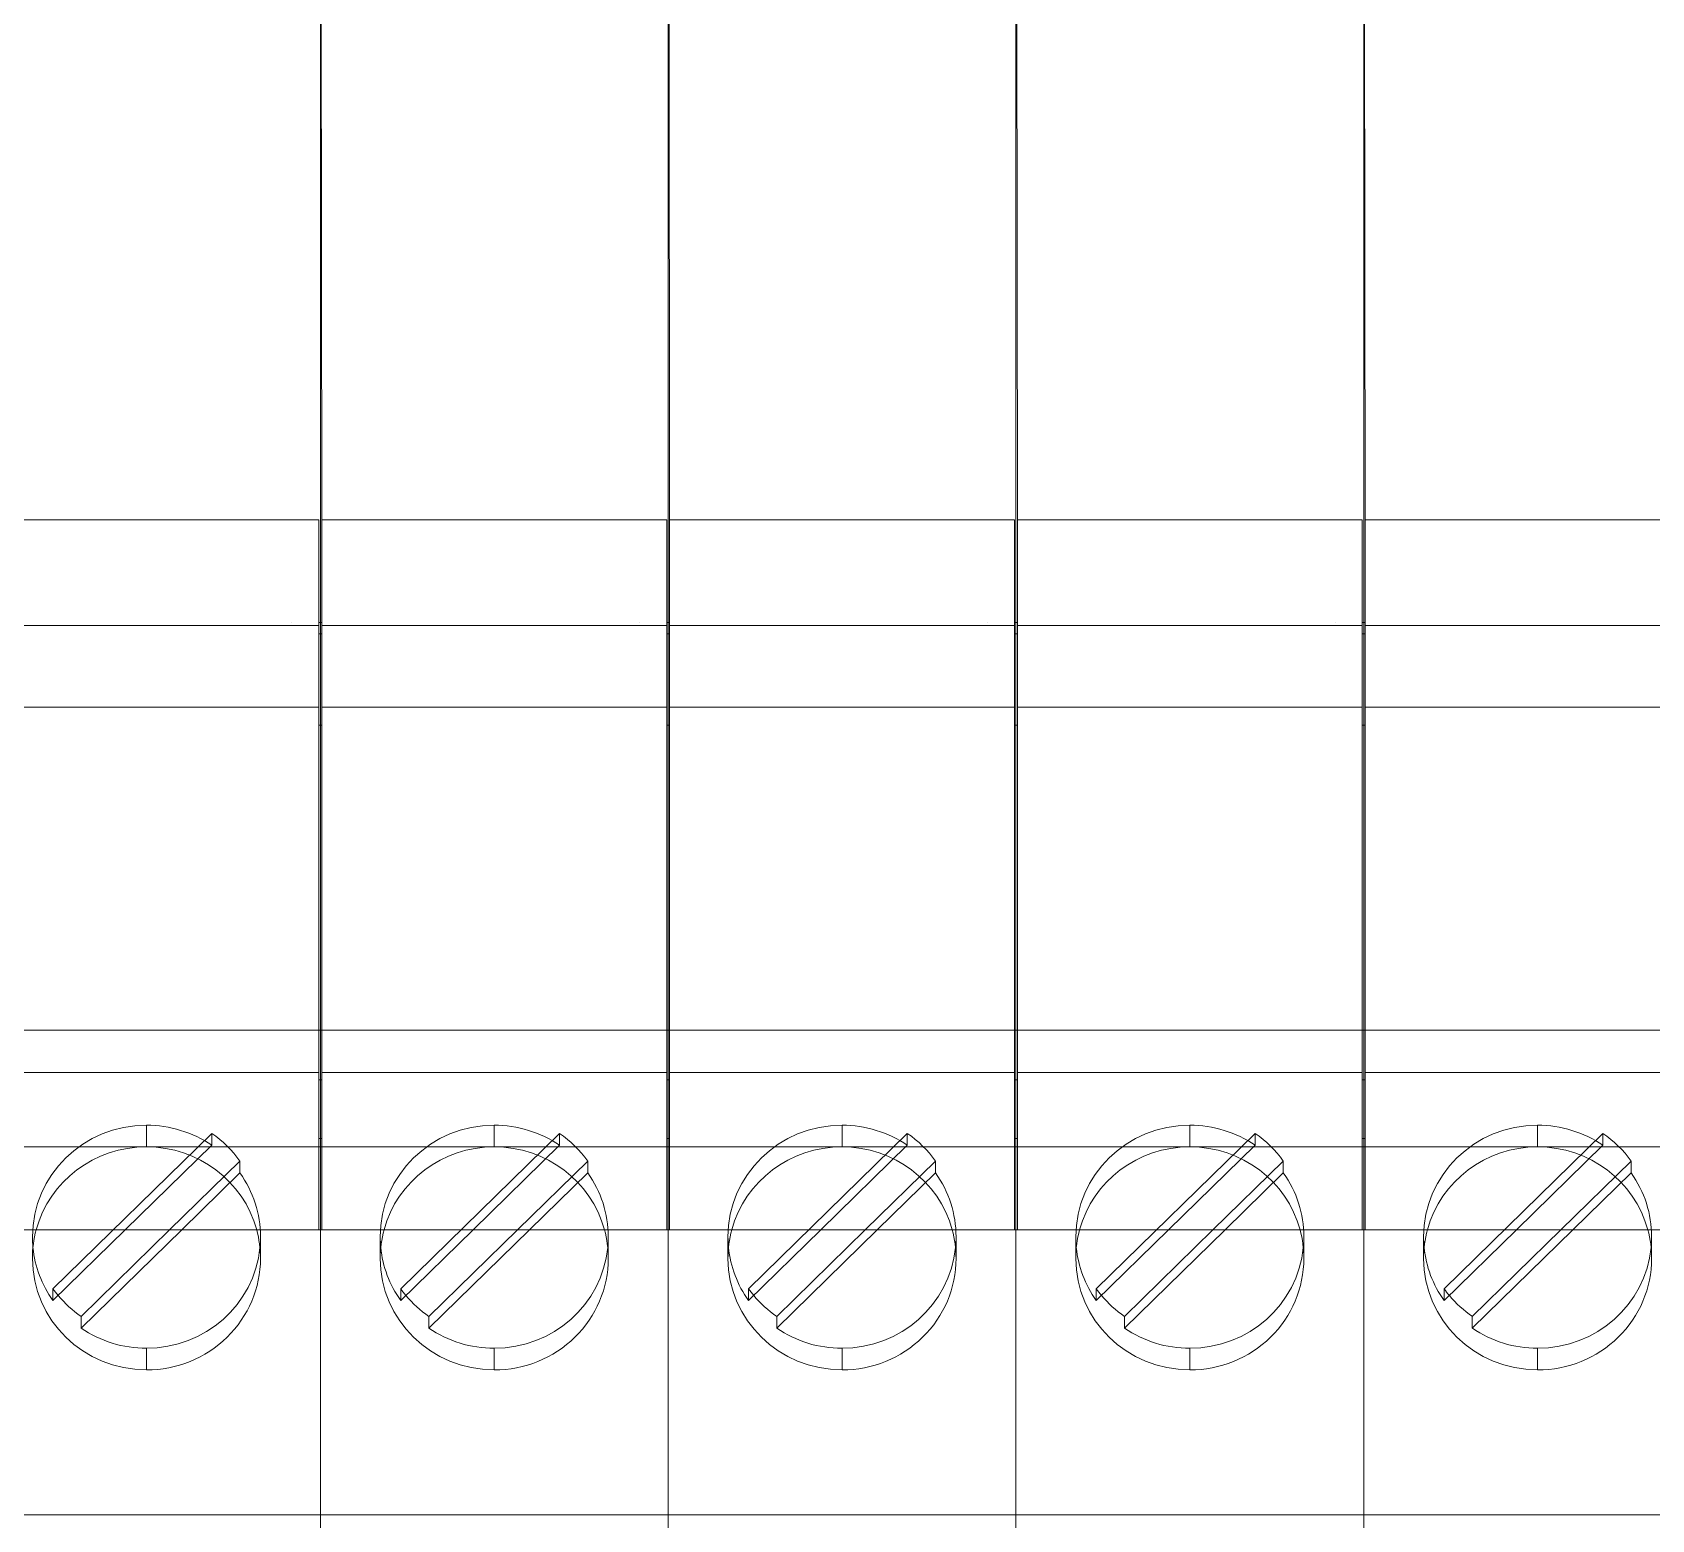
# Model space of a CAD drawing. Header units: millimetres. Extents: x 1359 to 3577, y 1336 to 3557.
# Drawn here: x 1967.71 to 1996.11, y 2530.59 to 2556.67 of the extents above; entities that cross this region are included whole.
import ezdxf

# ---------------------------------------------------------------- set-up
doc = ezdxf.new("R2010")
doc.units = ezdxf.units.MM
doc.layers.add('000-PI-Oprema', color=30, linetype='Continuous', lineweight=5)

msp = doc.modelspace()

# ---------------------------------------------------------------- linework, layer by layer
at = {"layer": '000-PI-Oprema', "color": 0, "linetype": 'ByBlock', "lineweight": 0}
for p, q in [((1972.79, 2548.121), (1972.765, 2574.322)), ((1972.79, 2548.121), (1972.765, 2574.322)), ((1978.89, 2548.121), (1978.865, 2574.322)), ((1978.89, 2548.121), (1978.865, 2574.322)), ((1984.99, 2548.121), (1984.965, 2574.322)), ((1984.99, 2548.121), (1984.965, 2574.322)), ((1991.09, 2548.121), (1991.065, 2574.322)), ((1991.09, 2548.121), (1991.065, 2574.322)), ((1972.765, 2572.622), (1972.765, 2546.322)), ((1972.765, 2572.622), (1972.765, 2546.322)), ((1978.865, 2572.622), (1978.865, 2546.322)), ((1978.865, 2572.622), (1978.865, 2546.322)), ((1984.965, 2572.622), (1984.965, 2546.322)), ((1984.965, 2572.622), (1984.965, 2546.322)), ((1991.065, 2572.622), (1991.065, 2546.322)), ((1991.065, 2572.622), (1991.065, 2546.322)), ((1972.74, 2548.121), (1966.69, 2548.121)), ((1972.74, 2547.634), (1972.74, 2548.121)), ((1972.74, 2547.634), (1972.74, 2548.121)), ((1972.79, 2547.634), (1972.79, 2548.121)), ((1978.84, 2548.121), (1972.79, 2548.121)), ((1972.79, 2547.634), (1972.79, 2548.121)), ((1978.84, 2547.634), (1978.84, 2548.121)), ((1978.84, 2547.634), (1978.84, 2548.121)), ((1978.89, 2547.634), (1978.89, 2548.121)), ((1984.94, 2548.121), (1978.89, 2548.121)), ((1978.89, 2547.634), (1978.89, 2548.121)), ((1984.94, 2547.634), (1984.94, 2548.121)), ((1984.94, 2547.634), (1984.94, 2548.121)), ((1984.99, 2547.634), (1984.99, 2548.121)), ((1991.04, 2548.121), (1984.99, 2548.121)), ((1984.99, 2547.634), (1984.99, 2548.121)), ((1991.04, 2547.634), (1991.04, 2548.121)), ((1991.04, 2547.634), (1991.04, 2548.121)), ((1991.09, 2547.634), (1991.09, 2548.121)), ((1997.14, 2548.121), (1991.09, 2548.121)), ((1991.09, 2547.634), (1991.09, 2548.121)), ((1972.74, 2547.634), (1972.74, 2546.272)), ((1972.74, 2547.634), (1972.74, 2546.272)), ((1972.79, 2547.634), (1972.79, 2546.272)), ((1972.79, 2547.634), (1972.79, 2546.272)), ((1978.84, 2547.634), (1978.84, 2546.272)), ((1978.84, 2547.634), (1978.84, 2546.272)), ((1978.89, 2547.634), (1978.89, 2546.272)), ((1978.89, 2547.634), (1978.89, 2546.272)), ((1984.94, 2547.634), (1984.94, 2546.272)), ((1984.94, 2547.634), (1984.94, 2546.272)), ((1984.99, 2547.634), (1984.99, 2546.272)), ((1984.99, 2547.634), (1984.99, 2546.272)), ((1991.04, 2547.634), (1991.04, 2546.272)), ((1991.04, 2547.634), (1991.04, 2546.272)), ((1991.09, 2547.634), (1991.09, 2546.272)), ((1991.09, 2547.634), (1991.09, 2546.272)), ((1972.74, 2546.272), (1966.69, 2546.272)), ((1972.265, 2546.322), (1972.265, 2546.322)), ((1972.265, 2546.322), (1972.265, 2546.322)), ((1972.74, 2546.322), (1972.765, 2546.322)), ((1972.74, 2546.322), (1972.765, 2546.322)), ((1972.74, 2544.566), (1972.74, 2546.272)), ((1972.74, 2546.272), (1972.74, 2546.272)), ((1972.74, 2544.566), (1972.74, 2546.272)), ((1972.74, 2546.272), (1972.74, 2546.272)), ((1972.74, 2546.122), (1972.765, 2546.122)), ((1972.74, 2546.122), (1972.765, 2546.122)), ((1972.765, 2546.322), (1972.765, 2546.322)), ((1972.765, 2546.322), (1972.765, 2546.122)), ((1972.765, 2546.322), (1972.765, 2546.322)), ((1972.765, 2546.322), (1972.765, 2546.122)), ((1972.765, 2546.322), (1972.79, 2546.322)), ((1972.765, 2546.322), (1972.765, 2546.122)), ((1972.765, 2546.322), (1972.765, 2546.322)), ((1972.765, 2546.322), (1972.79, 2546.322)), ((1972.765, 2546.322), (1972.765, 2546.122)), ((1972.765, 2546.322), (1972.765, 2546.322)), ((1972.765, 2546.122), (1972.765, 2544.522)), ((1972.765, 2546.122), (1972.765, 2544.522)), ((1972.79, 2546.122), (1972.765, 2546.122)), ((1972.765, 2544.522), (1972.765, 2546.122)), ((1972.79, 2546.122), (1972.765, 2546.122)), ((1972.765, 2544.522), (1972.765, 2546.122)), ((1972.79, 2544.566), (1972.79, 2546.272)), ((1978.84, 2546.272), (1972.79, 2546.272)), ((1972.79, 2546.272), (1972.79, 2546.272)), ((1972.79, 2544.566), (1972.79, 2546.272)), ((1972.79, 2546.272), (1972.79, 2546.272)), ((1978.365, 2546.322), (1978.365, 2546.322)), ((1978.365, 2546.322), (1978.365, 2546.322)), ((1978.84, 2546.322), (1978.865, 2546.322)), ((1978.84, 2546.322), (1978.865, 2546.322)), ((1978.84, 2544.566), (1978.84, 2546.272)), ((1978.84, 2546.272), (1978.84, 2546.272)), ((1978.84, 2544.566), (1978.84, 2546.272)), ((1978.84, 2546.272), (1978.84, 2546.272)), ((1978.84, 2546.122), (1978.865, 2546.122)), ((1978.84, 2546.122), (1978.865, 2546.122)), ((1978.865, 2546.322), (1978.865, 2546.322)), ((1978.865, 2546.322), (1978.865, 2546.122)), ((1978.865, 2546.322), (1978.865, 2546.322)), ((1978.865, 2546.322), (1978.865, 2546.122)), ((1978.865, 2546.322), (1978.89, 2546.322)), ((1978.865, 2546.322), (1978.865, 2546.122)), ((1978.865, 2546.322), (1978.865, 2546.322)), ((1978.865, 2546.322), (1978.89, 2546.322)), ((1978.865, 2546.322), (1978.865, 2546.122)), ((1978.865, 2546.322), (1978.865, 2546.322)), ((1978.865, 2546.122), (1978.865, 2544.522)), ((1978.865, 2546.122), (1978.865, 2544.522)), ((1978.89, 2546.122), (1978.865, 2546.122)), ((1978.865, 2544.522), (1978.865, 2546.122)), ((1978.89, 2546.122), (1978.865, 2546.122)), ((1978.865, 2544.522), (1978.865, 2546.122)), ((1978.89, 2544.566), (1978.89, 2546.272)), ((1984.94, 2546.272), (1978.89, 2546.272)), ((1978.89, 2546.272), (1978.89, 2546.272)), ((1978.89, 2544.566), (1978.89, 2546.272)), ((1978.89, 2546.272), (1978.89, 2546.272)), ((1984.465, 2546.322), (1984.465, 2546.322)), ((1984.465, 2546.322), (1984.465, 2546.322)), ((1984.94, 2546.322), (1984.965, 2546.322)), ((1984.94, 2546.322), (1984.965, 2546.322)), ((1984.94, 2544.566), (1984.94, 2546.272)), ((1984.94, 2546.272), (1984.94, 2546.272)), ((1984.94, 2544.566), (1984.94, 2546.272)), ((1984.94, 2546.272), (1984.94, 2546.272)), ((1984.94, 2546.122), (1984.965, 2546.122)), ((1984.94, 2546.122), (1984.965, 2546.122)), ((1984.965, 2546.322), (1984.965, 2546.322)), ((1984.965, 2546.322), (1984.965, 2546.122)), ((1984.965, 2546.322), (1984.965, 2546.322)), ((1984.965, 2546.322), (1984.965, 2546.122)), ((1984.965, 2546.322), (1984.99, 2546.322)), ((1984.965, 2546.322), (1984.965, 2546.122)), ((1984.965, 2546.322), (1984.965, 2546.322)), ((1984.965, 2546.322), (1984.99, 2546.322)), ((1984.965, 2546.322), (1984.965, 2546.122)), ((1984.965, 2546.322), (1984.965, 2546.322)), ((1984.965, 2546.122), (1984.965, 2544.522)), ((1984.965, 2546.122), (1984.965, 2544.522)), ((1984.99, 2546.122), (1984.965, 2546.122)), ((1984.965, 2544.522), (1984.965, 2546.122)), ((1984.99, 2546.122), (1984.965, 2546.122)), ((1984.965, 2544.522), (1984.965, 2546.122)), ((1984.99, 2544.566), (1984.99, 2546.272)), ((1991.04, 2546.272), (1984.99, 2546.272)), ((1984.99, 2546.272), (1984.99, 2546.272)), ((1984.99, 2544.566), (1984.99, 2546.272)), ((1984.99, 2546.272), (1984.99, 2546.272)), ((1990.565, 2546.322), (1990.565, 2546.322)), ((1990.565, 2546.322), (1990.565, 2546.322)), ((1991.04, 2546.322), (1991.065, 2546.322)), ((1991.04, 2546.322), (1991.065, 2546.322)), ((1991.04, 2544.566), (1991.04, 2546.272)), ((1991.04, 2546.272), (1991.04, 2546.272)), ((1991.04, 2544.566), (1991.04, 2546.272)), ((1991.04, 2546.272), (1991.04, 2546.272)), ((1991.04, 2546.122), (1991.065, 2546.122)), ((1991.04, 2546.122), (1991.065, 2546.122)), ((1991.065, 2546.322), (1991.065, 2546.322)), ((1991.065, 2546.322), (1991.065, 2546.122)), ((1991.065, 2546.322), (1991.065, 2546.322)), ((1991.065, 2546.322), (1991.065, 2546.122)), ((1991.065, 2546.322), (1991.09, 2546.322)), ((1991.065, 2546.322), (1991.065, 2546.122)), ((1991.065, 2546.322), (1991.065, 2546.322)), ((1991.065, 2546.322), (1991.09, 2546.322)), ((1991.065, 2546.322), (1991.065, 2546.122)), ((1991.065, 2546.322), (1991.065, 2546.322)), ((1991.065, 2546.122), (1991.065, 2544.522)), ((1991.065, 2546.122), (1991.065, 2544.522)), ((1991.09, 2546.122), (1991.065, 2546.122)), ((1991.065, 2544.522), (1991.065, 2546.122)), ((1991.09, 2546.122), (1991.065, 2546.122)), ((1991.065, 2544.522), (1991.065, 2546.122)), ((1991.09, 2544.566), (1991.09, 2546.272)), ((1997.14, 2546.272), (1991.09, 2546.272)), ((1991.09, 2546.272), (1991.09, 2546.272)), ((1991.09, 2544.566), (1991.09, 2546.272)), ((1991.09, 2546.272), (1991.09, 2546.272)), ((1966.69, 2544.838), (1972.74, 2544.838)), ((1972.79, 2544.838), (1978.84, 2544.838)), ((1978.89, 2544.838), (1984.94, 2544.838)), ((1984.99, 2544.838), (1991.04, 2544.838)), ((1991.09, 2544.838), (1997.14, 2544.838)), ((1972.74, 2544.099), (1972.74, 2544.566)), ((1972.74, 2544.099), (1972.74, 2544.566)), ((1972.765, 2544.522), (1972.74, 2544.522)), ((1972.765, 2544.522), (1972.74, 2544.522)), ((1972.765, 2544.522), (1972.765, 2538.299)), ((1972.765, 2544.522), (1972.765, 2538.299)), ((1972.765, 2544.522), (1972.79, 2544.522)), ((1972.765, 2538.299), (1972.765, 2544.522)), ((1972.765, 2544.522), (1972.79, 2544.522)), ((1972.765, 2538.299), (1972.765, 2544.522)), ((1972.79, 2544.099), (1972.79, 2544.566)), ((1972.79, 2544.099), (1972.79, 2544.566)), ((1978.84, 2544.099), (1978.84, 2544.566)), ((1978.84, 2544.099), (1978.84, 2544.566)), ((1978.865, 2544.522), (1978.84, 2544.522)), ((1978.865, 2544.522), (1978.84, 2544.522)), ((1978.865, 2544.522), (1978.865, 2538.299)), ((1978.865, 2544.522), (1978.865, 2538.299)), ((1978.865, 2544.522), (1978.89, 2544.522)), ((1978.865, 2538.299), (1978.865, 2544.522)), ((1978.865, 2544.522), (1978.89, 2544.522)), ((1978.865, 2538.299), (1978.865, 2544.522)), ((1978.89, 2544.099), (1978.89, 2544.566)), ((1978.89, 2544.099), (1978.89, 2544.566)), ((1984.94, 2544.099), (1984.94, 2544.566)), ((1984.94, 2544.099), (1984.94, 2544.566)), ((1984.965, 2544.522), (1984.94, 2544.522)), ((1984.965, 2544.522), (1984.94, 2544.522)), ((1984.965, 2544.522), (1984.965, 2538.299)), ((1984.965, 2544.522), (1984.965, 2538.299)), ((1984.965, 2544.522), (1984.99, 2544.522)), ((1984.965, 2538.299), (1984.965, 2544.522)), ((1984.965, 2544.522), (1984.99, 2544.522)), ((1984.965, 2538.299), (1984.965, 2544.522)), ((1984.99, 2544.099), (1984.99, 2544.566)), ((1984.99, 2544.099), (1984.99, 2544.566)), ((1991.04, 2544.099), (1991.04, 2544.566)), ((1991.04, 2544.099), (1991.04, 2544.566)), ((1991.065, 2544.522), (1991.04, 2544.522)), ((1991.065, 2544.522), (1991.04, 2544.522)), ((1991.065, 2544.522), (1991.065, 2538.299)), ((1991.065, 2544.522), (1991.065, 2538.299)), ((1991.065, 2544.522), (1991.09, 2544.522)), ((1991.065, 2538.299), (1991.065, 2544.522)), ((1991.065, 2544.522), (1991.09, 2544.522)), ((1991.065, 2538.299), (1991.065, 2544.522)), ((1991.09, 2544.099), (1991.09, 2544.566)), ((1991.09, 2544.099), (1991.09, 2544.566)), ((1972.74, 2538.945), (1972.74, 2544.099)), ((1972.74, 2538.945), (1972.74, 2544.099)), ((1972.79, 2538.945), (1972.79, 2544.099)), ((1972.79, 2538.945), (1972.79, 2544.099)), ((1978.84, 2538.945), (1978.84, 2544.099)), ((1978.84, 2538.945), (1978.84, 2544.099)), ((1978.89, 2538.945), (1978.89, 2544.099)), ((1978.89, 2538.945), (1978.89, 2544.099)), ((1984.94, 2538.945), (1984.94, 2544.099)), ((1984.94, 2538.945), (1984.94, 2544.099)), ((1984.99, 2538.945), (1984.99, 2544.099)), ((1984.99, 2538.945), (1984.99, 2544.099)), ((1991.04, 2538.945), (1991.04, 2544.099)), ((1991.04, 2538.945), (1991.04, 2544.099)), ((1991.09, 2538.945), (1991.09, 2544.099)), ((1991.09, 2538.945), (1991.09, 2544.099)), ((1972.765, 2538.299), (1972.765, 2542.102)), ((1972.765, 2538.299), (1972.765, 2542.102)), ((1978.865, 2538.299), (1978.865, 2542.102)), ((1978.865, 2538.299), (1978.865, 2542.102)), ((1984.965, 2538.299), (1984.965, 2542.102)), ((1984.965, 2538.299), (1984.965, 2542.102)), ((1991.065, 2538.299), (1991.065, 2542.102)), ((1991.065, 2538.299), (1991.065, 2542.102)), ((1972.765, 2541.172), (1972.765, 2541.172)), ((1972.765, 2541.172), (1972.765, 2541.172)), ((1972.765, 2541.172), (1972.765, 2541.172)), ((1972.765, 2541.172), (1972.765, 2541.172)), ((1978.865, 2541.172), (1978.865, 2541.172)), ((1978.865, 2541.172), (1978.865, 2541.172)), ((1978.865, 2541.172), (1978.865, 2541.172)), ((1978.865, 2541.172), (1978.865, 2541.172)), ((1984.965, 2541.172), (1984.965, 2541.172)), ((1984.965, 2541.172), (1984.965, 2541.172)), ((1984.965, 2541.172), (1984.965, 2541.172)), ((1984.965, 2541.172), (1984.965, 2541.172)), ((1991.065, 2541.172), (1991.065, 2541.172)), ((1991.065, 2541.172), (1991.065, 2541.172)), ((1991.065, 2541.172), (1991.065, 2541.172)), ((1991.065, 2541.172), (1991.065, 2541.172)), ((1972.765, 2539.172), (1966.665, 2539.172)), ((1972.765, 2539.172), (1972.765, 2539.172)), ((1972.765, 2539.172), (1972.765, 2539.172)), ((1972.765, 2539.172), (1972.765, 2539.172)), ((1978.865, 2539.172), (1972.765, 2539.172)), ((1972.765, 2539.172), (1972.765, 2539.172)), ((1978.865, 2539.172), (1978.865, 2539.172)), ((1978.865, 2539.172), (1978.865, 2539.172)), ((1978.865, 2539.172), (1978.865, 2539.172)), ((1984.965, 2539.172), (1978.865, 2539.172)), ((1978.865, 2539.172), (1978.865, 2539.172)), ((1984.965, 2539.172), (1984.965, 2539.172)), ((1984.965, 2539.172), (1984.965, 2539.172)), ((1984.965, 2539.172), (1984.965, 2539.172)), ((1991.065, 2539.172), (1984.965, 2539.172)), ((1984.965, 2539.172), (1984.965, 2539.172)), ((1991.065, 2539.172), (1991.065, 2539.172)), ((1991.065, 2539.172), (1991.065, 2539.172)), ((1991.065, 2539.172), (1991.065, 2539.172)), ((1997.165, 2539.172), (1991.065, 2539.172)), ((1991.065, 2539.172), (1991.065, 2539.172)), ((1972.74, 2537.602), (1972.74, 2538.945)), ((1972.74, 2537.602), (1972.74, 2538.945)), ((1972.79, 2537.602), (1972.79, 2538.945)), ((1972.79, 2537.602), (1972.79, 2538.945)), ((1978.84, 2537.602), (1978.84, 2538.945)), ((1978.84, 2537.602), (1978.84, 2538.945)), ((1978.89, 2537.602), (1978.89, 2538.945)), ((1978.89, 2537.602), (1978.89, 2538.945)), ((1984.94, 2537.602), (1984.94, 2538.945)), ((1984.94, 2537.602), (1984.94, 2538.945)), ((1984.99, 2537.602), (1984.99, 2538.945)), ((1984.99, 2537.602), (1984.99, 2538.945)), ((1991.04, 2537.602), (1991.04, 2538.945)), ((1991.04, 2537.602), (1991.04, 2538.945)), ((1991.09, 2537.602), (1991.09, 2538.945)), ((1991.09, 2537.602), (1991.09, 2538.945)), ((1966.69, 2538.428), (1972.74, 2538.428)), ((1972.79, 2538.428), (1978.84, 2538.428)), ((1978.89, 2538.428), (1984.94, 2538.428)), ((1984.99, 2538.428), (1991.04, 2538.428)), ((1991.09, 2538.428), (1997.14, 2538.428)), ((1972.765, 2538.299), (1972.74, 2538.299)), ((1972.765, 2538.299), (1972.74, 2538.299)), ((1972.765, 2538.299), (1972.765, 2537.272)), ((1972.765, 2538.299), (1972.765, 2537.272)), ((1972.765, 2538.299), (1972.79, 2538.299)), ((1972.765, 2537.272), (1972.765, 2538.299)), ((1972.765, 2538.299), (1972.79, 2538.299)), ((1972.765, 2537.272), (1972.765, 2538.299)), ((1978.865, 2538.299), (1978.84, 2538.299)), ((1978.865, 2538.299), (1978.84, 2538.299)), ((1978.865, 2538.299), (1978.865, 2537.272)), ((1978.865, 2538.299), (1978.865, 2537.272)), ((1978.865, 2538.299), (1978.89, 2538.299)), ((1978.865, 2537.272), (1978.865, 2538.299)), ((1978.865, 2538.299), (1978.89, 2538.299)), ((1978.865, 2537.272), (1978.865, 2538.299)), ((1984.965, 2538.299), (1984.94, 2538.299)), ((1984.965, 2538.299), (1984.94, 2538.299)), ((1984.965, 2538.299), (1984.965, 2537.272)), ((1984.965, 2538.299), (1984.965, 2537.272)), ((1984.965, 2538.299), (1984.99, 2538.299)), ((1984.965, 2537.272), (1984.965, 2538.299)), ((1984.965, 2538.299), (1984.99, 2538.299)), ((1984.965, 2537.272), (1984.965, 2538.299)), ((1991.065, 2538.299), (1991.04, 2538.299)), ((1991.065, 2538.299), (1991.04, 2538.299)), ((1991.065, 2538.299), (1991.065, 2537.272)), ((1991.065, 2538.299), (1991.065, 2537.272)), ((1991.065, 2538.299), (1991.09, 2538.299)), ((1991.065, 2537.272), (1991.065, 2538.299)), ((1991.065, 2538.299), (1991.09, 2538.299)), ((1991.065, 2537.272), (1991.065, 2538.299)), ((1972.74, 2535.672), (1972.74, 2537.602)), ((1972.74, 2535.672), (1972.74, 2537.602)), ((1972.79, 2535.672), (1972.79, 2537.602)), ((1972.79, 2535.672), (1972.79, 2537.602)), ((1978.84, 2535.672), (1978.84, 2537.602)), ((1978.84, 2535.672), (1978.84, 2537.602)), ((1978.89, 2535.672), (1978.89, 2537.602)), ((1978.89, 2535.672), (1978.89, 2537.602)), ((1984.94, 2535.672), (1984.94, 2537.602)), ((1984.94, 2535.672), (1984.94, 2537.602)), ((1984.99, 2535.672), (1984.99, 2537.602)), ((1984.99, 2535.672), (1984.99, 2537.602)), ((1991.04, 2535.672), (1991.04, 2537.602)), ((1991.04, 2535.672), (1991.04, 2537.602)), ((1991.09, 2535.672), (1991.09, 2537.602)), ((1991.09, 2535.672), (1991.09, 2537.602)), ((1968.075, 2534.639), (1970.859, 2537.362)), ((1969.715, 2537.507), (1969.715, 2537.127)), ((1970.859, 2537.155), (1970.859, 2537.362)), ((1972.765, 2537.272), (1972.74, 2537.272)), ((1972.765, 2537.272), (1972.74, 2537.272)), ((1972.765, 2535.672), (1972.765, 2537.272)), ((1972.765, 2535.672), (1972.765, 2537.272)), ((1972.765, 2537.272), (1972.79, 2537.272)), ((1972.765, 2535.672), (1972.765, 2537.272)), ((1972.765, 2537.272), (1972.79, 2537.272)), ((1972.765, 2535.672), (1972.765, 2537.272)), ((1974.175, 2534.639), (1976.959, 2537.362)), ((1975.815, 2537.507), (1975.815, 2537.127)), ((1976.959, 2537.155), (1976.959, 2537.362)), ((1978.865, 2537.272), (1978.84, 2537.272)), ((1978.865, 2537.272), (1978.84, 2537.272)), ((1978.865, 2535.672), (1978.865, 2537.272)), ((1978.865, 2535.672), (1978.865, 2537.272)), ((1978.865, 2537.272), (1978.89, 2537.272)), ((1978.865, 2535.672), (1978.865, 2537.272)), ((1978.865, 2537.272), (1978.89, 2537.272)), ((1978.865, 2535.672), (1978.865, 2537.272)), ((1980.275, 2534.639), (1983.059, 2537.362)), ((1981.915, 2537.507), (1981.915, 2537.127)), ((1983.059, 2537.155), (1983.059, 2537.362)), ((1984.965, 2537.272), (1984.94, 2537.272)), ((1984.965, 2537.272), (1984.94, 2537.272)), ((1984.965, 2535.672), (1984.965, 2537.272)), ((1984.965, 2535.672), (1984.965, 2537.272)), ((1984.965, 2537.272), (1984.99, 2537.272)), ((1984.965, 2535.672), (1984.965, 2537.272)), ((1984.965, 2537.272), (1984.99, 2537.272)), ((1984.965, 2535.672), (1984.965, 2537.272)), ((1986.375, 2534.639), (1989.159, 2537.362)), ((1988.015, 2537.507), (1988.015, 2537.127)), ((1989.159, 2537.155), (1989.159, 2537.362)), ((1991.065, 2537.272), (1991.04, 2537.272)), ((1991.065, 2537.272), (1991.04, 2537.272)), ((1991.065, 2535.672), (1991.065, 2537.272)), ((1991.065, 2535.672), (1991.065, 2537.272)), ((1991.065, 2537.272), (1991.09, 2537.272)), ((1991.065, 2535.672), (1991.065, 2537.272)), ((1991.065, 2537.272), (1991.09, 2537.272)), ((1991.065, 2535.672), (1991.065, 2537.272)), ((1992.475, 2534.639), (1995.259, 2537.362)), ((1994.115, 2537.507), (1994.115, 2537.127)), ((1995.259, 2537.155), (1995.259, 2537.362)), ((1966.665, 2537.127), (1969.715, 2537.127)), ((1970.859, 2537.155), (1969.343, 2535.672)), ((1969.715, 2537.127), (1972.765, 2537.127)), ((1972.765, 2535.672), (1972.765, 2537.127)), ((1972.765, 2535.672), (1972.765, 2537.127)), ((1972.765, 2537.127), (1975.815, 2537.127)), ((1976.959, 2537.155), (1975.443, 2535.672)), ((1975.815, 2537.127), (1978.865, 2537.127)), ((1978.865, 2535.672), (1978.865, 2537.127)), ((1978.865, 2535.672), (1978.865, 2537.127)), ((1978.865, 2537.127), (1981.915, 2537.127)), ((1983.059, 2537.155), (1981.543, 2535.672)), ((1981.915, 2537.127), (1984.965, 2537.127)), ((1984.965, 2535.672), (1984.965, 2537.127)), ((1984.965, 2535.672), (1984.965, 2537.127)), ((1984.965, 2537.127), (1988.015, 2537.127)), ((1989.159, 2537.155), (1987.643, 2535.672)), ((1988.015, 2537.127), (1991.065, 2537.127)), ((1991.065, 2535.672), (1991.065, 2537.127)), ((1991.065, 2535.672), (1991.065, 2537.127)), ((1991.065, 2537.127), (1994.115, 2537.127)), ((1995.259, 2537.155), (1993.743, 2535.672)), ((1994.115, 2537.127), (1997.165, 2537.127)), ((1971.354, 2536.878), (1970.121, 2535.672)), ((1971.354, 2536.67), (1971.354, 2536.878)), ((1977.454, 2536.878), (1976.221, 2535.672)), ((1977.454, 2536.67), (1977.454, 2536.878)), ((1983.554, 2536.878), (1982.321, 2535.672)), ((1983.554, 2536.67), (1983.554, 2536.878)), ((1989.654, 2536.878), (1988.421, 2535.672)), ((1989.654, 2536.67), (1989.654, 2536.878)), ((1995.754, 2536.878), (1994.521, 2535.672)), ((1995.754, 2536.67), (1995.754, 2536.878)), ((1970.333, 2535.672), (1971.354, 2536.67)), ((1976.433, 2535.672), (1977.454, 2536.67)), ((1982.533, 2535.672), (1983.554, 2536.67)), ((1988.633, 2535.672), (1989.654, 2536.67)), ((1994.733, 2535.672), (1995.754, 2536.67)), ((1966.69, 2535.672), (1972.74, 2535.672)), ((1969.343, 2535.672), (1968.075, 2534.431)), ((1968.57, 2533.946), (1970.333, 2535.672)), ((1970.121, 2535.672), (1968.57, 2534.154)), ((1972.74, 2535.772), (1972.74, 2535.772)), ((1972.74, 2535.772), (1972.74, 2535.772)), ((1972.74, 2535.672), (1972.765, 2535.672)), ((1972.74, 2535.672), (1972.74, 2535.672)), ((1972.74, 2535.672), (1972.765, 2535.672)), ((1972.74, 2535.672), (1972.74, 2535.672)), ((1972.765, 2535.672), (1972.765, 2535.672)), ((1972.765, 2530.672), (1972.765, 2535.672)), ((1972.765, 2535.672), (1972.765, 2535.672)), ((1972.765, 2530.672), (1972.765, 2535.672)), ((1972.765, 2535.672), (1972.79, 2535.672)), ((1972.765, 2535.672), (1972.765, 2535.672)), ((1972.765, 2530.672), (1972.765, 2535.672)), ((1972.765, 2535.672), (1972.79, 2535.672)), ((1972.765, 2535.672), (1972.765, 2535.672)), ((1972.765, 2530.672), (1972.765, 2535.672)), ((1972.79, 2535.772), (1972.79, 2535.772)), ((1972.79, 2535.772), (1972.79, 2535.772)), ((1972.79, 2535.672), (1978.84, 2535.672)), ((1972.79, 2535.672), (1972.79, 2535.672)), ((1972.79, 2535.672), (1972.79, 2535.672)), ((1975.443, 2535.672), (1974.175, 2534.431)), ((1974.67, 2533.946), (1976.433, 2535.672)), ((1976.221, 2535.672), (1974.67, 2534.154)), ((1978.84, 2535.772), (1978.84, 2535.772)), ((1978.84, 2535.772), (1978.84, 2535.772)), ((1978.84, 2535.672), (1978.865, 2535.672)), ((1978.84, 2535.672), (1978.84, 2535.672)), ((1978.84, 2535.672), (1978.865, 2535.672)), ((1978.84, 2535.672), (1978.84, 2535.672)), ((1978.865, 2535.672), (1978.865, 2535.672)), ((1978.865, 2530.672), (1978.865, 2535.672)), ((1978.865, 2535.672), (1978.865, 2535.672)), ((1978.865, 2530.672), (1978.865, 2535.672)), ((1978.865, 2535.672), (1978.89, 2535.672)), ((1978.865, 2535.672), (1978.865, 2535.672)), ((1978.865, 2530.672), (1978.865, 2535.672)), ((1978.865, 2535.672), (1978.89, 2535.672)), ((1978.865, 2535.672), (1978.865, 2535.672)), ((1978.865, 2530.672), (1978.865, 2535.672)), ((1978.89, 2535.772), (1978.89, 2535.772)), ((1978.89, 2535.772), (1978.89, 2535.772)), ((1978.89, 2535.672), (1984.94, 2535.672)), ((1978.89, 2535.672), (1978.89, 2535.672)), ((1978.89, 2535.672), (1978.89, 2535.672)), ((1981.543, 2535.672), (1980.275, 2534.431)), ((1980.77, 2533.946), (1982.533, 2535.672)), ((1982.321, 2535.672), (1980.77, 2534.154)), ((1984.94, 2535.772), (1984.94, 2535.772)), ((1984.94, 2535.772), (1984.94, 2535.772)), ((1984.94, 2535.672), (1984.965, 2535.672)), ((1984.94, 2535.672), (1984.94, 2535.672)), ((1984.94, 2535.672), (1984.965, 2535.672)), ((1984.94, 2535.672), (1984.94, 2535.672)), ((1984.965, 2535.672), (1984.965, 2535.672)), ((1984.965, 2530.672), (1984.965, 2535.672)), ((1984.965, 2535.672), (1984.965, 2535.672)), ((1984.965, 2530.672), (1984.965, 2535.672)), ((1984.965, 2535.672), (1984.99, 2535.672)), ((1984.965, 2535.672), (1984.965, 2535.672)), ((1984.965, 2530.672), (1984.965, 2535.672)), ((1984.965, 2535.672), (1984.99, 2535.672)), ((1984.965, 2535.672), (1984.965, 2535.672)), ((1984.965, 2530.672), (1984.965, 2535.672)), ((1984.99, 2535.772), (1984.99, 2535.772)), ((1984.99, 2535.772), (1984.99, 2535.772)), ((1984.99, 2535.672), (1991.04, 2535.672)), ((1984.99, 2535.672), (1984.99, 2535.672)), ((1984.99, 2535.672), (1984.99, 2535.672)), ((1987.643, 2535.672), (1986.375, 2534.431)), ((1986.87, 2533.946), (1988.633, 2535.672)), ((1988.421, 2535.672), (1986.87, 2534.154)), ((1991.04, 2535.772), (1991.04, 2535.772)), ((1991.04, 2535.772), (1991.04, 2535.772)), ((1991.04, 2535.672), (1991.065, 2535.672)), ((1991.04, 2535.672), (1991.04, 2535.672)), ((1991.04, 2535.672), (1991.065, 2535.672)), ((1991.04, 2535.672), (1991.04, 2535.672)), ((1991.065, 2535.672), (1991.065, 2535.672)), ((1991.065, 2530.672), (1991.065, 2535.672)), ((1991.065, 2535.672), (1991.065, 2535.672)), ((1991.065, 2530.672), (1991.065, 2535.672)), ((1991.065, 2535.672), (1991.09, 2535.672)), ((1991.065, 2535.672), (1991.065, 2535.672)), ((1991.065, 2530.672), (1991.065, 2535.672)), ((1991.065, 2535.672), (1991.09, 2535.672)), ((1991.065, 2535.672), (1991.065, 2535.672)), ((1991.065, 2530.672), (1991.065, 2535.672)), ((1991.09, 2535.772), (1991.09, 2535.772)), ((1991.09, 2535.772), (1991.09, 2535.772)), ((1991.09, 2535.672), (1997.14, 2535.672)), ((1991.09, 2535.672), (1991.09, 2535.672)), ((1991.09, 2535.672), (1991.09, 2535.672)), ((1993.743, 2535.672), (1992.475, 2534.431)), ((1992.97, 2533.946), (1994.733, 2535.672)), ((1994.521, 2535.672), (1992.97, 2534.154)), ((1971.715, 2535.171), (1971.715, 2535.55)), ((1973.815, 2535.171), (1973.815, 2535.55)), ((1977.815, 2535.171), (1977.815, 2535.55)), ((1979.915, 2535.171), (1979.915, 2535.55)), ((1983.915, 2535.171), (1983.915, 2535.55)), ((1986.015, 2535.171), (1986.015, 2535.55)), ((1990.015, 2535.171), (1990.015, 2535.55)), ((1992.115, 2535.171), (1992.115, 2535.55)), ((1996.115, 2535.171), (1996.115, 2535.55)), ((1972.765, 2530.672), (1972.765, 2535.105)), ((1972.765, 2530.672), (1972.765, 2535.105)), ((1978.865, 2530.672), (1978.865, 2535.105)), ((1978.865, 2530.672), (1978.865, 2535.105)), ((1984.965, 2530.672), (1984.965, 2535.105)), ((1984.965, 2530.672), (1984.965, 2535.105)), ((1991.065, 2530.672), (1991.065, 2535.105)), ((1991.065, 2530.672), (1991.065, 2535.105)), ((1968.075, 2534.431), (1968.075, 2534.639)), ((1974.175, 2534.431), (1974.175, 2534.639)), ((1980.275, 2534.431), (1980.275, 2534.639)), ((1986.375, 2534.431), (1986.375, 2534.639)), ((1992.475, 2534.431), (1992.475, 2534.639)), ((1968.57, 2533.946), (1968.57, 2534.154)), ((1974.67, 2533.946), (1974.67, 2534.154)), ((1980.77, 2533.946), (1980.77, 2534.154)), ((1986.87, 2533.946), (1986.87, 2534.154)), ((1992.97, 2533.946), (1992.97, 2534.154)), ((1969.715, 2533.594), (1969.715, 2533.215)), ((1975.815, 2533.594), (1975.815, 2533.215)), ((1981.915, 2533.594), (1981.915, 2533.215)), ((1988.015, 2533.594), (1988.015, 2533.215)), ((1994.115, 2533.594), (1994.115, 2533.215)), ((1972.765, 2530.672), (1972.765, 2532.687)), ((1972.765, 2530.672), (1972.765, 2532.687)), ((1978.865, 2530.672), (1978.865, 2532.687)), ((1978.865, 2530.672), (1978.865, 2532.687)), ((1984.965, 2530.672), (1984.965, 2532.687)), ((1984.965, 2530.672), (1984.965, 2532.687)), ((1991.065, 2530.672), (1991.065, 2532.687)), ((1991.065, 2530.672), (1991.065, 2532.687)), ((1972.765, 2530.672), (1966.665, 2530.672)), ((1972.765, 2530.672), (1972.765, 2530.672)), ((1972.765, 2530.127), (1972.765, 2530.672)), ((1972.765, 2530.672), (1972.765, 2530.672)), ((1972.765, 2530.127), (1972.765, 2530.672)), ((1972.765, 2530.127), (1972.765, 2530.672)), ((1972.765, 2530.672), (1972.765, 2530.672)), ((1978.865, 2530.672), (1972.765, 2530.672)), ((1972.765, 2530.127), (1972.765, 2530.672)), ((1972.765, 2530.672), (1972.765, 2530.672)), ((1978.865, 2530.672), (1978.865, 2530.672)), ((1978.865, 2530.127), (1978.865, 2530.672)), ((1978.865, 2530.672), (1978.865, 2530.672)), ((1978.865, 2530.127), (1978.865, 2530.672)), ((1978.865, 2530.127), (1978.865, 2530.672)), ((1978.865, 2530.672), (1978.865, 2530.672)), ((1984.965, 2530.672), (1978.865, 2530.672)), ((1978.865, 2530.127), (1978.865, 2530.672)), ((1978.865, 2530.672), (1978.865, 2530.672)), ((1984.965, 2530.672), (1984.965, 2530.672)), ((1984.965, 2530.127), (1984.965, 2530.672)), ((1984.965, 2530.672), (1984.965, 2530.672)), ((1984.965, 2530.127), (1984.965, 2530.672)), ((1984.965, 2530.127), (1984.965, 2530.672)), ((1984.965, 2530.672), (1984.965, 2530.672)), ((1991.065, 2530.672), (1984.965, 2530.672)), ((1984.965, 2530.127), (1984.965, 2530.672)), ((1984.965, 2530.672), (1984.965, 2530.672)), ((1991.065, 2530.672), (1991.065, 2530.672)), ((1991.065, 2530.127), (1991.065, 2530.672)), ((1991.065, 2530.672), (1991.065, 2530.672)), ((1991.065, 2530.127), (1991.065, 2530.672)), ((1991.065, 2530.127), (1991.065, 2530.672)), ((1991.065, 2530.672), (1991.065, 2530.672)), ((1997.165, 2530.672), (1991.065, 2530.672)), ((1991.065, 2530.127), (1991.065, 2530.672)), ((1991.065, 2530.672), (1991.065, 2530.672))]:
    msp.add_line(p, q, dxfattribs=at)
for centre, start_param, end_param in [((1969.715, 2535.55), -1.570796, 0), ((1969.715, 2535.55), -2.180289, -1.570796), ((1969.715, 2535.758), -2.5321, -2.180289), ((1975.815, 2535.55), -1.570796, 0), ((1975.815, 2535.55), -2.180289, -1.570796), ((1975.815, 2535.758), -2.5321, -2.180289), ((1981.915, 2535.55), -1.570796, 0), ((1981.915, 2535.55), -2.180289, -1.570796), ((1981.915, 2535.758), -2.5321, -2.180289), ((1988.015, 2535.55), -1.570796, 0), ((1988.015, 2535.55), -2.180289, -1.570796), ((1988.015, 2535.758), -2.5321, -2.180289), ((1994.115, 2535.55), -1.570796, 0), ((1994.115, 2535.55), -2.180289, -1.570796), ((1994.115, 2535.758), -2.5321, -2.180289), ((1969.715, 2535.171), -1.570796, -0.258728), ((1969.715, 2535.171), -2.882864, -1.570796), ((1975.815, 2535.171), -1.570796, -0.258728), ((1975.815, 2535.171), -2.882864, -1.570796), ((1981.915, 2535.171), -1.570796, -0.258728), ((1981.915, 2535.171), -2.882864, -1.570796), ((1988.015, 2535.171), -1.570796, -0.258728), ((1988.015, 2535.171), -2.882864, -1.570796), ((1994.115, 2535.171), -1.570796, -0.258728), ((1994.115, 2535.171), -2.882864, -1.570796), ((1969.715, 2535.55), -3.141593, -2.5321), ((1975.815, 2535.55), -3.141593, -2.5321), ((1981.915, 2535.55), -3.141593, -2.5321), ((1988.015, 2535.55), -3.141593, -2.5321), ((1994.115, 2535.55), -3.141593, -2.5321), ((1969.715, 2535.171), -0.258728, 0), ((1969.715, 2535.171), -3.141593, -2.882864), ((1975.815, 2535.171), -0.258728, 0), ((1975.815, 2535.171), -3.141593, -2.882864), ((1981.915, 2535.171), -0.258728, 0), ((1981.915, 2535.171), -3.141593, -2.882864), ((1988.015, 2535.171), -0.258728, 0), ((1988.015, 2535.171), -3.141593, -2.882864), ((1994.115, 2535.171), -0.258728, 0), ((1994.115, 2535.171), -3.141593, -2.882864), ((1969.715, 2535.55), 0, 0.097132), ((1969.715, 2535.55), 0.097132, 0.609492), ((1969.715, 2535.55), 1.570796, 3.044461), ((1969.715, 2535.55), 3.044461, 3.141593), ((1975.815, 2535.55), 0, 0.097132), ((1975.815, 2535.55), 0.097132, 0.609492), ((1975.815, 2535.55), 1.570796, 3.044461), ((1975.815, 2535.55), 3.044461, 3.141593), ((1981.915, 2535.55), 0, 0.097132), ((1981.915, 2535.55), 0.097132, 0.609492), ((1981.915, 2535.55), 1.570796, 3.044461), ((1981.915, 2535.55), 3.044461, 3.141593), ((1988.015, 2535.55), 0, 0.097132), ((1988.015, 2535.55), 0.097132, 0.609492), ((1988.015, 2535.55), 1.570796, 3.044461), ((1988.015, 2535.55), 3.044461, 3.141593), ((1994.115, 2535.55), 0, 0.097132), ((1994.115, 2535.55), 0.097132, 0.609492), ((1994.115, 2535.55), 1.570796, 3.044461), ((1994.115, 2535.55), 3.044461, 3.141593), ((1969.715, 2535.171), 0, 1.570796), ((1969.715, 2535.171), 1.570796, 3.141593), ((1975.815, 2535.171), 0, 1.570796), ((1975.815, 2535.171), 1.570796, 3.141593), ((1981.915, 2535.171), 0, 1.570796), ((1981.915, 2535.171), 1.570796, 3.141593), ((1988.015, 2535.171), 0, 1.570796), ((1988.015, 2535.171), 1.570796, 3.141593), ((1994.115, 2535.171), 0, 1.570796), ((1994.115, 2535.171), 1.570796, 3.141593), ((1969.715, 2535.758), 0.609492, 0.685382), ((1969.715, 2535.758), 0.685382, 0.961304), ((1975.815, 2535.758), 0.609492, 0.685382), ((1975.815, 2535.758), 0.685382, 0.961304), ((1981.915, 2535.758), 0.609492, 0.685382), ((1981.915, 2535.758), 0.685382, 0.961304), ((1988.015, 2535.758), 0.609492, 0.685382), ((1988.015, 2535.758), 0.685382, 0.961304), ((1994.115, 2535.758), 0.609492, 0.685382), ((1994.115, 2535.758), 0.685382, 0.961304), ((1969.715, 2535.55), 0.961304, 1.570796), ((1975.815, 2535.55), 0.961304, 1.570796), ((1981.915, 2535.55), 0.961304, 1.570796), ((1988.015, 2535.55), 0.961304, 1.570796), ((1994.115, 2535.55), 0.961304, 1.570796)]:
    msp.add_ellipse(centre, major_axis=(-2, 0), ratio=0.978148, start_param=start_param, end_param=end_param, dxfattribs=at)

doc.saveas('drawing.dxf')
